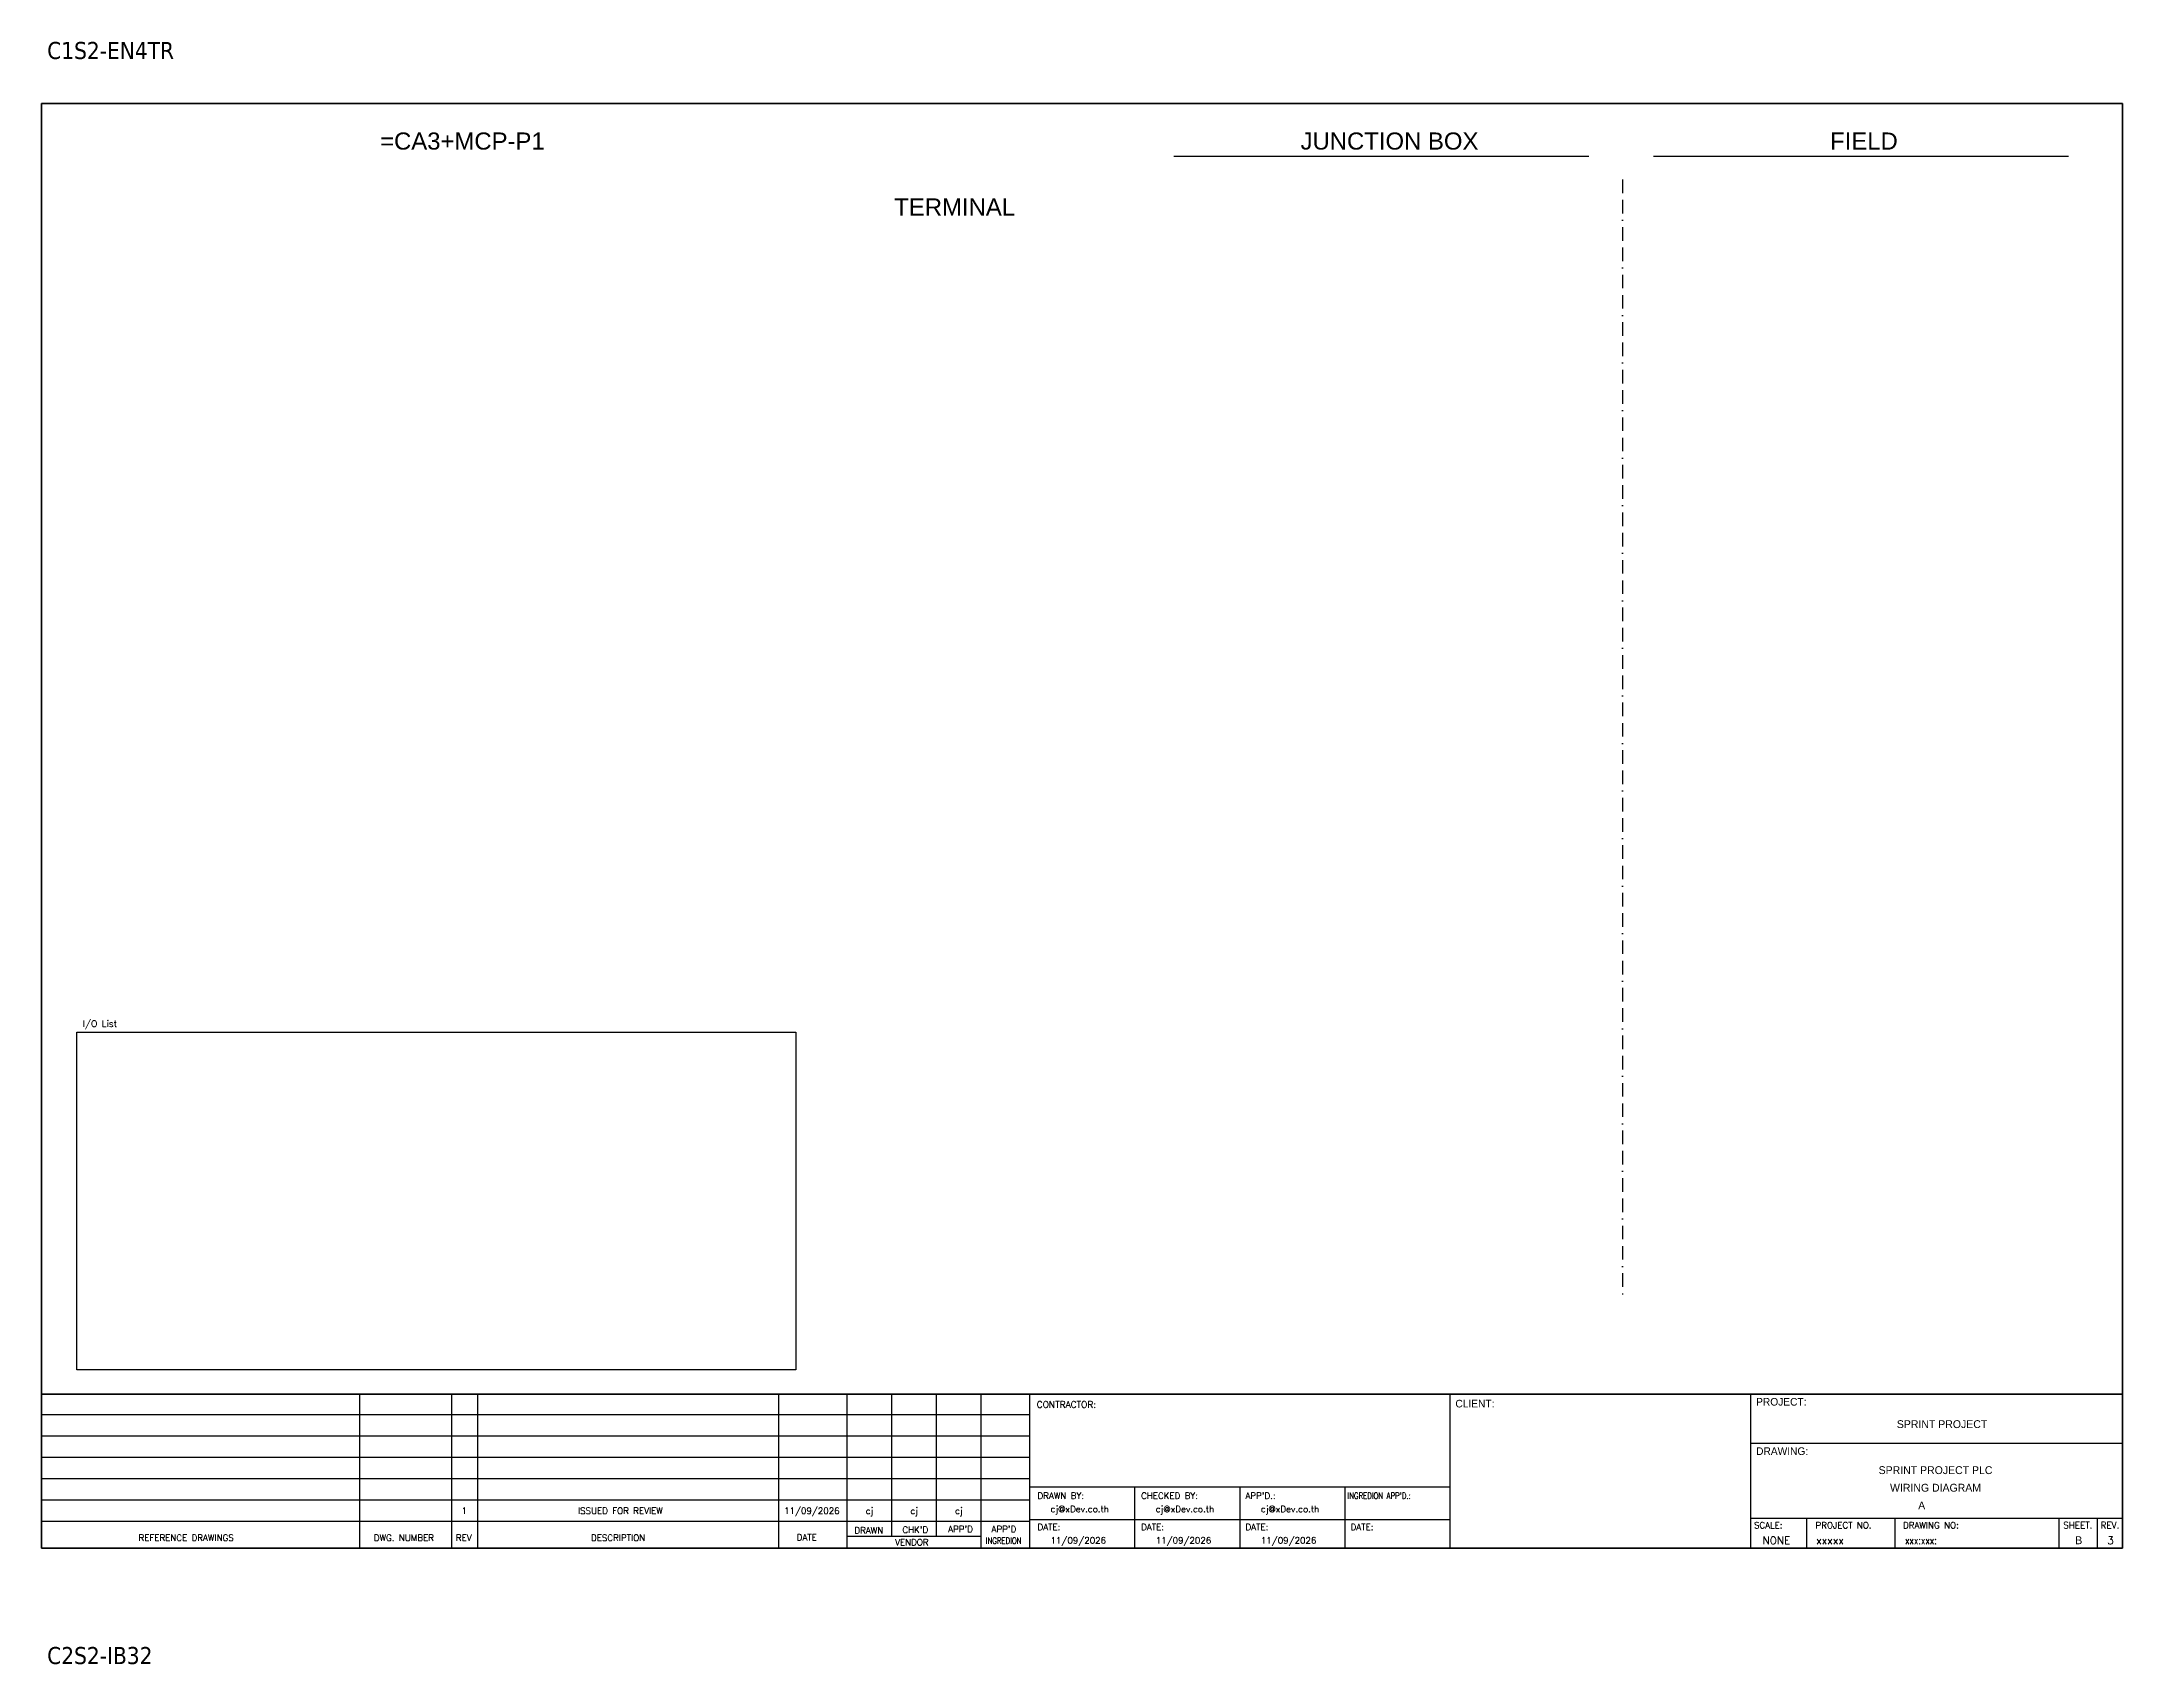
# Model space of a CAD drawing. Header units: millimetres. Extents: x 0 to 62600, y 0 to 14837.
# Drawn here: x 8387 to 12280, y 11799 to 14837 of the extents above; entities that cross this region are included whole.
import ezdxf
from ezdxf.enums import TextEntityAlignment as Align

# ---------------------------------------------------------------- set-up
doc = ezdxf.new("R2010")
doc.units = ezdxf.units.MM
doc.linetypes.add('BORDERX2', pattern=[88.9, 25.4, -12.7, 25.4, -12.7, 0, -12.7])
for name, color, linetype in [('GT_1', 9, 'Continuous'), ('HELPPOINT', 7, 'Continuous'), ('MEMBER', 7, 'Continuous'), ('x01001-FrameArea', 2, 'BORDERX2')]:
    doc.layers.add(name, color=color, linetype=linetype)
doc.styles.add('HTX11', font='O8111901')
doc.styles.add('ROMANS', font='romans.shx', dxfattribs={"width": 0.85, "height": 25})
doc.styles.get("Standard").update_dxf_attribs({"font": 'arial.ttf'})
doc.styles.add('Tahoma', font='')
doc.styles.get('Tahoma').set_extended_font_data('Tahoma')

msp = doc.modelspace()

# ---------------------------------------------------------------- linework, layer by layer
for p, q in [((10504.8, 14622.5), (11281.6, 14622.5)), ((11402.6, 14622.5), (12179.3, 14622.5))]:
    msp.add_line(p, q)
at = {"color": 4}
for p, q in [((11688.9, 12073), (11688.9, 12016.9)), ((11854.2, 12073), (11854.2, 12016.9))]:
    msp.add_line(p, q, dxfattribs=at)
at = {"color": 4, "ltscale": 0.5}
for p, q in [((12161.3, 12073), (12161.3, 12016.9)), ((12161.3, 12073), (12161.3, 12016.9)), ((12232.5, 12073), (12232.5, 12016.9)), ((12232.5, 12073), (12232.5, 12016.9))]:
    msp.add_line(p, q, dxfattribs=at)
msp.add_lwpolyline([(8452.3, 12982.7), (9798.1, 12982.7), (9798.1, 12350.6), (8452.3, 12350.6)], close=True)
at = {"layer": 'GT_1', "color": 4}
for p, q in [((8982, 12016.9), (8982, 12305)), ((9153.9, 12016.9), (9153.9, 12305)), ((9203, 12016.9), (9203, 12305)), ((9765.7, 12016.9), (9765.7, 12305)), ((9894, 12016.9), (9894, 12305)), ((9977.6, 12038.7), (9977.6, 12305)), ((10061.1, 12038.7), (10061.1, 12305)), ((10144.4, 12016.9), (10144.4, 12305)), ((10235.4, 12016.9), (10235.4, 12305)), ((11022.4, 12016.9), (11022.4, 12305)), ((11584.7, 12016.9), (11584.7, 12305)), ((11584.7, 12016.9), (11584.7, 12305)), ((11584.7, 12016.9), (11584.7, 12305)), ((10235.4, 12266.2), (8386.6, 12266.2)), ((10235.4, 12226.4), (8386.6, 12226.4)), ((10235.4, 12186.4), (8386.6, 12186.4)), ((10235.4, 12146.5), (8386.6, 12146.5)), ((11022.4, 12131.2), (10235.4, 12131.2)), ((10432.2, 12016.9), (10432.2, 12131.2)), ((10628.9, 12016.9), (10628.9, 12131.2)), ((10825.7, 12016.9), (10825.7, 12131.2)), ((10235.4, 12106.6), (8386.6, 12106.6)), ((11022.4, 12069.7), (10235.4, 12069.7)), ((11584.7, 12073), (12279.9, 12073)), ((10235.3, 12066.7), (8386.6, 12066.7)), ((10144.4, 12038.7), (9894, 12038.7))]:
    msp.add_line(p, q, dxfattribs=at)
at = {"layer": 'HELPPOINT', "color": 4, "lineweight": 35}
for p, q in [((8386.6, 12016.9), (8386.6, 14721.1)), ((8386.6, 14721.1), (12279.9, 14721.1)), ((8386.6, 12016.9), (8386.6, 14721.1)), ((8386.6, 14721.1), (12279.9, 14721.1)), ((12279.9, 14721.1), (12279.9, 12016.9)), ((12279.9, 14721.1), (12279.9, 12016.9)), ((12279.9, 12016.9), (8386.6, 12016.9)), ((12279.9, 12016.9), (8386.6, 12016.9))]:
    msp.add_line(p, q, dxfattribs=at)
at = {"layer": 'HELPPOINT', "color": 4}
for p, q in [((11584.7, 12213.4), (12279.9, 12213.4)), ((11584.7, 12213.4), (12279.9, 12213.4)), ((11584.7, 12073), (12279.9, 12073))]:
    msp.add_line(p, q, dxfattribs=at)
at = {"layer": 'MEMBER', "color": 4, "lineweight": 35}
msp.add_line((8386.6, 12305), (12279.9, 12305), dxfattribs=at)
msp.add_line((8386.6, 12305), (12279.9, 12305), dxfattribs=at)
at = {"layer": 'MEMBER', "color": 4}
for p, q in [((11584.7, 12213.4), (12279.9, 12213.4)), ((11584.7, 12213.4), (12279.9, 12213.4)), ((11584.7, 12073), (12279.9, 12073)), ((11584.7, 12073), (12279.9, 12073))]:
    msp.add_line(p, q, dxfattribs=at)
at = {"layer": 'x01001-FrameArea'}
msp.add_line((11344.6, 14578.4), (11344.6, 12491.9), dxfattribs=at)

# ---------------------------------------------------------------- texts
at = {"color": 2, "style": 'Tahoma'}
for s, p in [('C1S2-EN4TR', (8397, 14804.1)), ('C2S2-IB32', (8397, 11799.9))]:
    msp.add_text(s, height=32, dxfattribs=at).set_placement(p)
at = {"color": 2}
for s, p in [('=CA3+MCP-P1', (9019.9, 14634.6)), ('JUNCTION BOX', (10742.2, 14634.6)), ('FIELD', (11733, 14634.6)), ('TERMINAL', (9982, 14511.2))]:
    msp.add_text(s, height=32, dxfattribs=at).set_placement(p)
at = {"color": 4, "ltscale": 100, "style": 'HTX11'}
for s, p in [('SPRINT PROJECT', (11942.5, 12249)), ('SPRINT PROJECT PLC', (11930.3, 12162.9)), ('WIRING DIAGRAM', (11930.3, 12130))]:
    msp.add_text(s, height=14.693, dxfattribs=at).set_placement(p, align=Align.MIDDLE_CENTER)
at = {"style": 'HTX11'}
for tag, text, height, p in [('A', 'A', 14.8, (11904.4, 12096.7)), ('B', 'CHASSIS C1 SLOT 2', 14.821, (12198.2, 12031.7))]:
    msp.add_attdef(tag, text=text, height=height, dxfattribs=at).set_placement(p, align=Align.MIDDLE_CENTER)
at = {"layer": 'GT_1', "color": 4, "style": 'HTX11'}
for s, p in [('CLIENT:', (11031.9, 12280.3)), ('PROJECT:', (11594.6, 12283.7)), ('DRAWING:', (11594.6, 12191.3))]:
    msp.add_text(s, height=14.25, dxfattribs=at).set_placement(p)
at = {"layer": 'MEMBER', "color": 4, "ltscale": 0.8, "style": 'ROMANS'}
for s, height, p in [('I/O List', 12.35, (8463.2, 12992.4)), ('CONTRACTOR:', 12.35, (10248.5, 12279.6)), ('DRAWN BY:', 11.88, (10250, 12109)), ('CHECKED BY:', 11.875, (10443.9, 12109)), ("APP'D.:", 11.88, (10639.1, 12109)), ('cj@xDev.co.th', 11.875, (10274.4, 12084.1)), ('cj@xDev.co.th', 11.875, (10471.2, 12084.1)), ('cj@xDev.co.th', 11.875, (10667.9, 12084.1)), ('REFERENCE DRAWINGS', 11.875, (8568, 12030.3)), ('DWG. NUMBER', 11.875, (9008.2, 12030.3)), ('REV', 11.88, (9161.7, 12030.3)), ('DESCRIPTION', 11.875, (9414.6, 12030.3)), ('DATE', 11.88, (9799.4, 12031.1)), ('DRAWN', 11.88, (9907.4, 12044.1)), ('VENDOR', 11.88, (9983.5, 12022)), ("CHK'D", 11.88, (9997.2, 12045.3)), ("APP'D", 11.88, (10082.8, 12046.5)), ("APP'D", 11.88, (10164, 12046.5)), ('DATE:', 11.88, (10250, 12050.4)), ('11/09/2026', 11.88, (10274.4, 12025.4)), ('DATE:', 11.88, (10443.9, 12050.4)), ('11/09/2026', 11.88, (10471.2, 12025.4)), ('DATE:', 11.88, (10639.1, 12050.4)), ('11/09/2026', 11.88, (10667.9, 12025.4)), ('DATE:', 11.88, (10835.9, 12050.4)), ('SCALE:', 11.88, (11590.6, 12053.9)), ('NONE', 14.23, (11606.6, 12024.2)), ('PROJECT NO.', 11.875, (11705.8, 12053.9)), ('xxxxx', 14.23, (11707, 12024.2)), ('DRAWING NO:', 11.875, (11869.5, 12053.9)), ('SHEET.', 12, (12169.3, 12053.9)), ('REV.', 12, (12239.2, 12053.9))]:
    msp.add_text(s, height=height, dxfattribs=at).set_placement(p)
at = {"layer": 'MEMBER', "color": 4, "ltscale": 0.8, "style": 'ROMANS', "width": 0.8}
for s, height, p in [("INGREDION APP'D.:", 11.875, (10829.9, 12109)), ('INGREDION', 11.88, (10153.2, 12024.8)), ('xxx:xxx:', 14.23, (11873.2, 12024.2))]:
    msp.add_text(s, height=height, dxfattribs=at).set_placement(p)
at = {"layer": 'MEMBER', "color": 4, "ltscale": 0.8, "style": 'ROMANS'}
for s, height, p in [('1', 11.9, (9177.5, 12086.8)), ('ISSUED FOR REVIEW', 11.875, (9469.6, 12086.8)), ('11/09/2026', 11.88, (9827.8, 12086.8)), ('cj', 11.88, (9935.7, 12086.8)), ('cj', 11.88, (10019.3, 12086.8)), ('cj', 11.88, (10102.8, 12086.8))]:
    msp.add_text(s, height=height, dxfattribs=at).set_placement(p, align=Align.MIDDLE_CENTER)
msp.add_text('3', height=14.2, dxfattribs=at).set_placement((12257.8, 12024.2), align=Align.CENTER)

doc.saveas('drawing.dxf')
